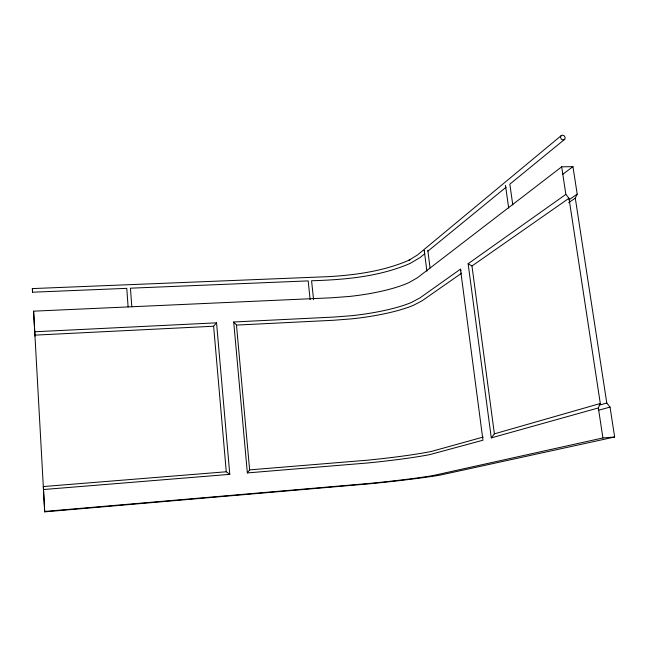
<?xml version="1.0" encoding="UTF-8"?>
<svg xmlns="http://www.w3.org/2000/svg" width="647" height="647" viewBox="0 0 647 647"><rect width="100%" height="100%" fill="white"/><g stroke="black" fill="none" stroke-linecap="round" stroke-linejoin="round"><path stroke-width="0.97" d="M560.933 135.862L560.504 137.576L561.45 139.283L563.222 139.97L564.766 139.242L565.187 137.528L564.241 135.821L562.478 135.134L560.933 135.862L417.493 254.975L408.888 260.288L409.899 259.827C384.318 271.085 356.206 274.999 328.506 276.649L32.35 288.586L32.423 289.929M575.288 198.119L606.789 403.024L610.04 407.084L614.65 437.008L602.915 437.946L598.354 407.942L600.303 403.493L568.988 198.273L565.858 194.375L561.669 166.829L572.959 166.635L577.197 194.108L575.288 198.119L568.64 202.705M460.47 269.152L482.961 440.211L430.045 454.55A73.451 4.99 -5.8 0 1 367.625 462.977L247.348 472.925L249.629 469.884L236.478 325.093L233.704 321.988L333.82 317.07L351.256 315.728A71.461 15.431 -6.6 0 0 411.476 302.424L419.911 297.935L460.47 269.152L460.963 270.745M565.858 194.375L468.129 263.725L491.283 437.882L494.389 433.854L600.303 403.493M216.551 322.829L229.79 474.356L226.264 471.768L213.623 326.234L216.551 322.829L34.736 331.765M424.731 253.753L420.21 257.449L410.327 263.329C379.304 276.779 345.021 279.747 311.579 280.758L313.552 299.577M427.918 251.149L506.116 187.209M564.766 139.242L509.828 184.169L512.788 204.937M561.669 166.829L417.42 277.749L409.05 282.553A71.202 16.749 -6.7 0 1 349.113 296.472L331.733 297.782L33.595 311.167L44.716 511.866L369.558 483.802A83.277 3.947 -5.7 0 0 440.057 475.133L614.65 437.008M562.494 174.512L572.959 166.635M461.699 273.139L422.103 300.774L413.449 305.311A73.556 15.682 -6.6 0 1 351.523 318.874L333.739 320.249L236.478 325.093M494.389 433.854L471.97 265.974L568.988 198.273M568.956 199.834L577.197 194.108M483.26 437.048L431.331 451.452A75.521 5.346 -5.8 0 1 367.237 460.211L249.629 469.884M599.082 405.216L606.789 403.024M491.283 437.882L598.354 407.942M598.346 410.303L610.04 407.084M602.915 437.946L432.617 475.65A73.726 3.494 -5.7 0 1 369.898 483.382L44.683 511.437M229.79 474.356L43.47 489.528L43.309 486.56L226.264 471.768M34.93 335.138L213.623 326.234M32.35 288.586L32.552 292.209L126.772 288.344L128.114 306.961M468.129 263.725L471.97 265.974M505.469 185.349L508.679 208.051M424.489 251.998L424.262 250.357L426.883 271.206M427.813 250.227L430.069 268.084M310.131 299.731L308.174 280.895L130.451 288.19L131.802 306.799M233.704 321.988L247.348 472.925M33.595 311.167L34.987 336.181M43.511 490.143L44.716 511.866M32.479 290.859L32.552 292.209"/></g></svg>
